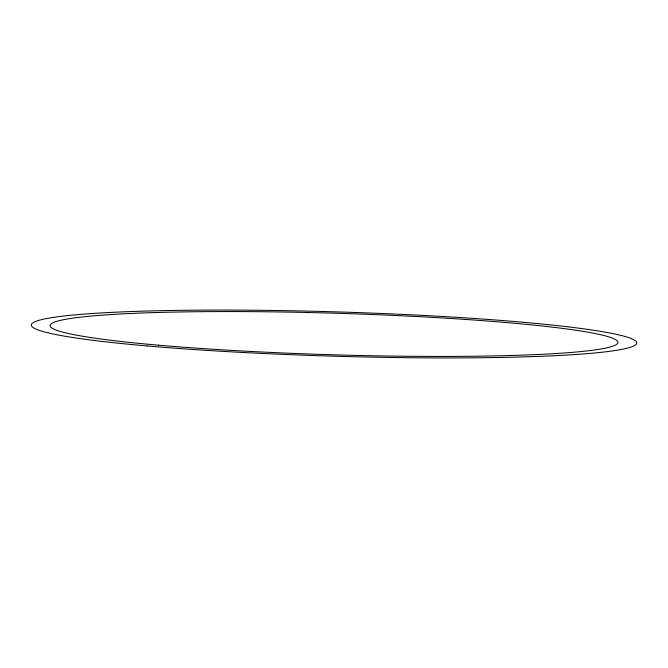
<?xml version="1.0" encoding="UTF-8"?>
<svg xmlns="http://www.w3.org/2000/svg" width="668" height="668" viewBox="0 0 668 668"><rect width="100%" height="100%" fill="white"/><g stroke="black" fill="none" stroke-linecap="round" stroke-linejoin="round"><path stroke-width="1" d="M147.077 345.94A302.913 22.186 1.7 0 0 633.74 345.982A302.913 22.186 1.7 0 0 221.191 310.077A302.913 22.186 1.7 0 0 147.077 345.94M158.692 345.197A284.092 20.808 1.7 0 0 615.111 345.239A284.092 20.808 1.7 0 0 228.197 311.564A284.092 20.808 1.7 0 0 158.692 345.197"/></g></svg>
